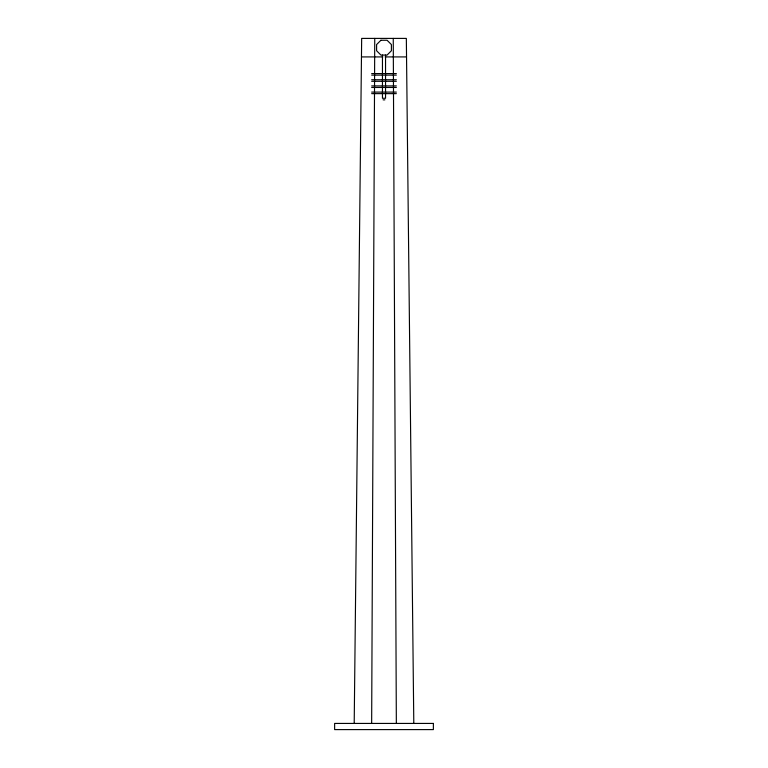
<?xml version="1.0" encoding="UTF-8"?>
<svg xmlns="http://www.w3.org/2000/svg" width="768" height="768" viewBox="0 0 768 768"><rect width="100%" height="100%" fill="white"/><g stroke="black" fill="none" stroke-linecap="round" stroke-linejoin="round"><path stroke-width="1.15" d="M371.654 723.427L374.746 38.4M354.202 723.427L361.661 38.4L406.339 38.4L413.798 723.427M384.864 99.85L383.136 99.85M361.661 56.918L382.838 56.918M385.162 56.918L406.339 56.918M371.654 73.574L396.346 73.574M371.654 75.12L396.346 75.12M371.654 79.747L396.346 79.747M371.654 81.293L396.346 81.293M371.654 85.92L396.346 85.92M371.654 87.466L396.346 87.466M371.654 92.093L396.346 92.093M371.654 93.638L396.346 93.638M396.346 723.427L393.254 38.4M385.546 55.066L385.546 98.266L382.454 98.266L382.454 55.066M380.918 40.253L376.598 44.573L376.598 50.746L380.918 55.066L387.082 55.066L391.402 50.746L391.402 44.573L387.082 40.253L380.918 40.253M433.373 723.427L334.627 723.427L334.627 729.6L433.373 729.6L433.373 723.427"/></g></svg>
